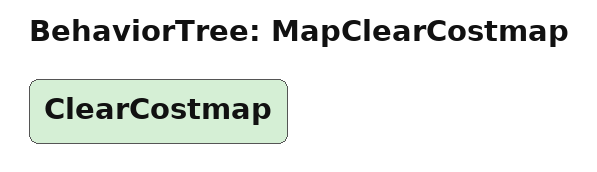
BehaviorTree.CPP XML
<!-- Mapping: clear costmap via navigation RPC -->
<root BTCPP_format="4" main_tree_to_execute="MapClearCostmap">
  <BehaviorTree ID="MapClearCostmap">
    <ClearCostmap/>
  </BehaviorTree>
</root>
